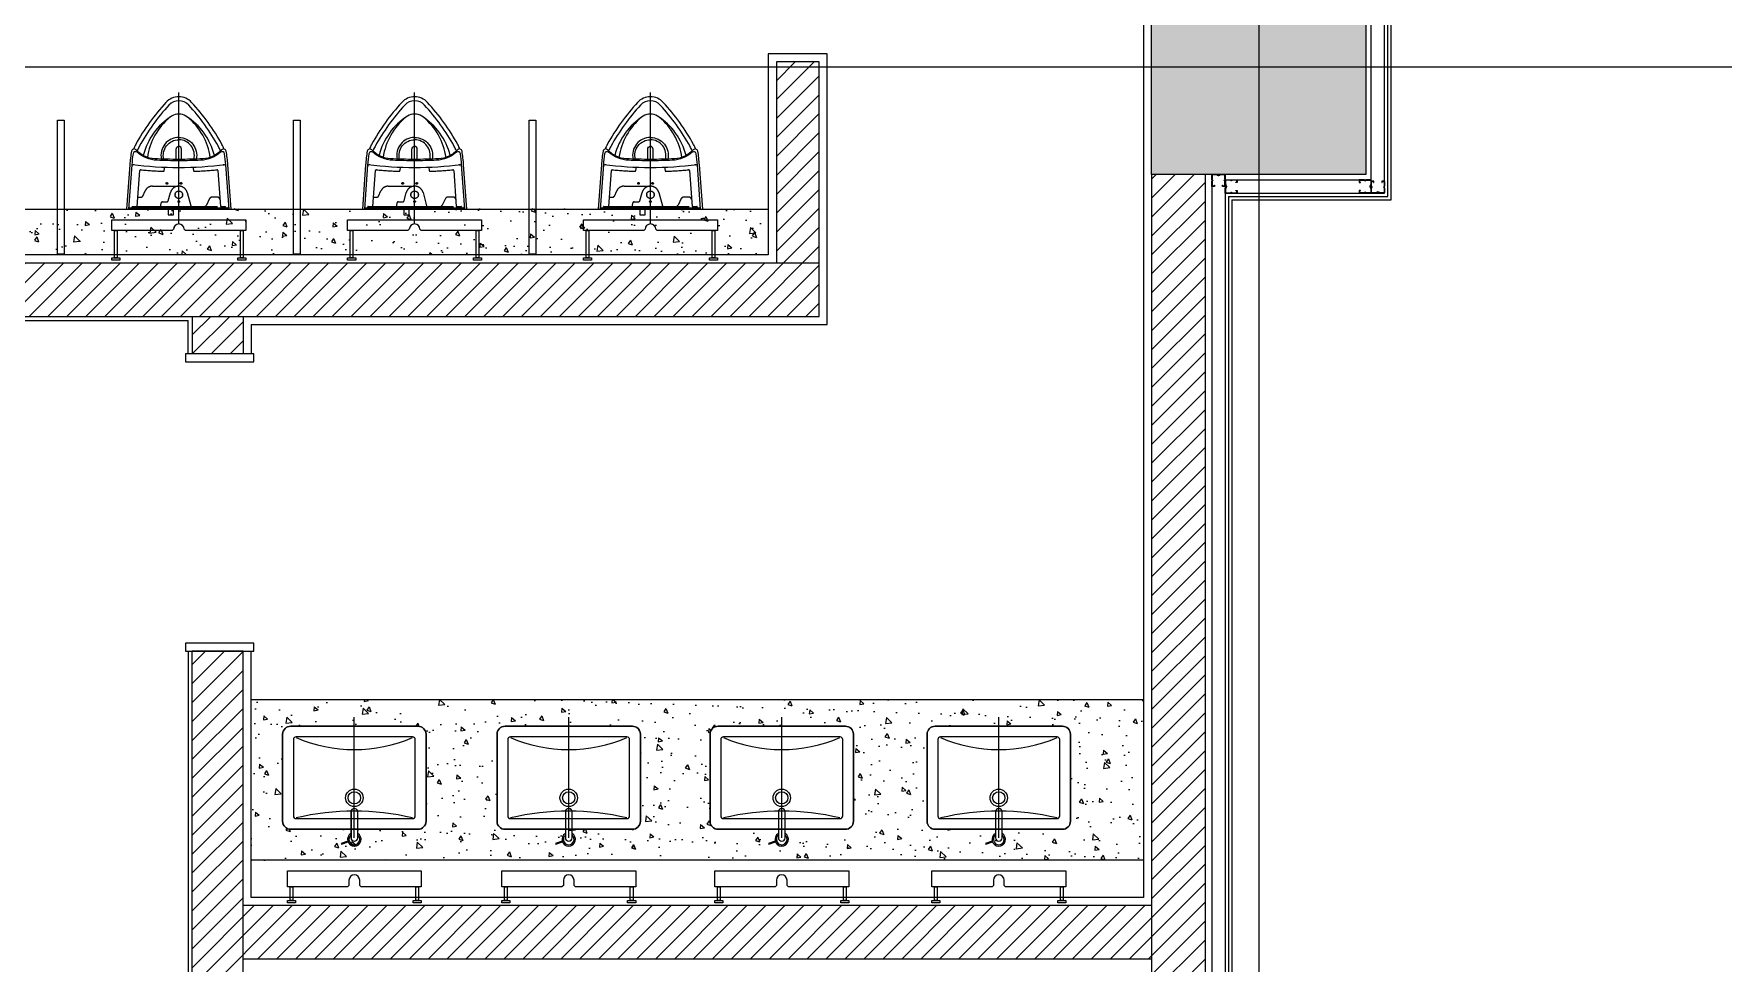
# Model space of a CAD drawing. Header units: metres. Extents: x 630750 to 860239, y 578133 to 726633.
# Drawn here: x 703733 to 710038, y 680965 to 684435 of the extents above; entities that cross this region are included whole.
import ezdxf

# ---------------------------------------------------------------- set-up
doc = ezdxf.new("R2010")
doc.units = ezdxf.units.M
doc.header["$LTSCALE"] = 300
for name, pattern in [('CENTER', [50.8, 31.75, -6.35, 6.35, -6.35]), ('HIDDEN', [2, 1, -1]), ('업무시설_xr-base$0$CONTINOUS', [0])]:
    doc.linetypes.add(name, pattern=pattern)
for name, color, linetype in [('A-CEN-1', 1, 'Continuous'), ('A-CON', 2, 'Continuous'), ('A-WAL-BLK', 3, 'Continuous'), ('A-WALL-CONC', 2, 'Continuous'), ('KUK-DRYWALL', 4, 'Continuous'), ('KUK-TOILET-cubicle', 4, 'Continuous'), ('KUK-TOILET-equip', 5, 'Continuous'), ('KUK-TOILET-fu', 6, 'Continuous'), ('KUK-TOILET-젠다이', 7, 'Continuous'), ('KUK-WALL-DRYWALL', 4, 'Continuous'), ('KUK-WALL-FIN 1', 30, 'Continuous'), ('KUK-석고보드', 201, 'Continuous')]:
    doc.layers.add(name, color=color, linetype=linetype)

# ---------------------------------------------------------------- blocks, each defined once
blk = doc.blocks.new('소변기')
at = {"layer": 'KUK-TOILET-fu', "color": 8}
for p, q in [((-310799.5, 214073), (-310799.5, 214440.8)), ((-310794.5, 214081.5), (-310794.5, 214432.4))]:
    blk.add_line(p, q, dxfattribs=at)
at = {"layer": 'KUK-TOILET-fu', "color": 8, "linetype": 'HIDDEN'}
blk.add_line((-310804.5, 214101.4), (-310804.5, 214412.4), dxfattribs=at)
at = {"layer": 'KUK-TOILET-fu', "color": 1, "linetype": 'CENTER'}
blk.add_line((-310739.7, 214256.9), (-311230.6, 214256.9), dxfattribs=at)
at = {"layer": 'KUK-TOILET-fu', "color": 8}
for points in [[(-310794.5, 214444.4), (-310794.5, 214451.9), (-310960.4, 214439.9, 0.023242), (-311011.1, 214433.8, 0.630524), (-311016.1, 214416.5, -0.202072), (-310982.6, 214346.4, -0.011863), (-310980.5, 214256.9, -0.011863), (-310982.6, 214167.5, -0.202072), (-311016.1, 214097.4, 0.630524), (-311011.1, 214080.1, 0.023242), (-310960.4, 214074), (-310794.5, 214061.9), (-310794.5, 214069.4)], [(-310799.5, 214432), (-310794.5, 214432.4), (-310794.5, 214444.4), (-310960.4, 214432.4, 0.018952), (-311001.8, 214427.8, 0.594773), (-311007.2, 214412.9, -0.171828), (-310977.2, 214338.6, -0.010802), (-310975.5, 214256.9, -0.010802), (-310977.2, 214175.3, -0.171828), (-311007.2, 214101, 0.594773), (-311001.8, 214086.1, 0.018952), (-310960.4, 214081.5), (-310794.5, 214069.4), (-310794.5, 214081.5), (-310799.5, 214081.9, -0.393106)], [(-311062.5, 214256.9, -0.478946), (-310981.6, 214322)], [(-310981.3, 214313.1, 0.490611), (-311053.9, 214256.9, 0.528057)], [(-311062.5, 214256.9, 0.478946), (-310981.6, 214191.9)], [(-310981.3, 214200.8, -0.490611), (-311053.9, 214256.9, -0.528057)], [(-310980.5, 214266.9), (-311019.2, 214266.9, 0.414214), (-311029.2, 214256.9, 0.414214)], [(-310980.5, 214246.9), (-311019.2, 214246.9, -0.414214), (-311029.2, 214256.9, -0.414214)]]:
    blk.add_lwpolyline(points, format="xyb", dxfattribs=at)
at = {"layer": 'KUK-TOILET-fu', "color": 8, "linetype": 'HIDDEN'}
for points in [[(-310951.4, 214309.4), (-310938.8, 214311.5, 0.374917), (-310936.3, 214314.6, 0.012897), (-310941.5, 214399.5, -0.415651), (-310938.7, 214402.7), (-310804.5, 214412.4), (-310804.5, 214430.7, -0.393106), (-310803.6, 214431.7), (-310799.5, 214432)], [(-310830.2, 214410.6, 0.393106), (-310839.5, 214400.6), (-310839.5, 214380.9, 0.283978), (-310834, 214372), (-310810, 214360, -0.283978), (-310804.5, 214351.1, -0.283978)], [(-310839.5, 214104), (-310839.5, 214115.9, 0.293179), (-310843.6, 214122.3), (-310863, 214131.2, -0.293179), (-310880.5, 214158.4), (-310880.5, 214257.3, -0.340628), (-310856.6, 214288.2), (-310806.7, 214301.4, 0.340628), (-310804.5, 214304.3)], [(-310804.5, 214187.3, 0.382162), (-310807.2, 214190.2), (-310818, 214191.4, -0.382162), (-310822.5, 214196.4), (-310822.5, 214212.8, 0.340628), (-310826.2, 214217.7), (-310856.6, 214225.7, -0.340628), (-310880.5, 214256.6)], [(-310799.5, 214081.9), (-310803.6, 214082.2, -0.393106), (-310804.5, 214083.1), (-310804.5, 214101.4), (-310938.7, 214111.2, -0.415651), (-310941.5, 214114.4, 0.012897), (-310936.3, 214199.3, 0.374917), (-310938.8, 214202.4), (-310951.4, 214204.5)]]:
    blk.add_lwpolyline(points, format="xyb", dxfattribs=at)
at = {"layer": 'KUK-TOILET-fu', "color": 8}
blk.add_lwpolyline([(-310794.5, 214216.9), (-310774, 214216.9), (-310774, 214236.9), (-310794.5, 214236.9)], dxfattribs=at)
at = {"layer": 'KUK-TOILET-fu', "color": 8, "linetype": 'HIDDEN'}
for centre, radius in [((-310891, 214264.9), 3), ((-310848.5, 214256.9), 14), ((-310823, 214256.9), 3), ((-310891, 214212.4), 3)]:
    blk.add_circle(centre, radius, dxfattribs=at)
at = {"layer": 'KUK-TOILET-fu', "color": 8}
for centre, radius, start, end in [((-310963.2, 214430.2), 2, 7.08927, 94.47099), ((-312356, 214256.9), 1405.5, 352.91073, 7.08927), ((-310952.5, 214424.9), 8, 94.15964, 186.82536), ((-310802.5, 214440.8), 3, 0, 94.15964), ((-310642.7, 213705.3), 814.1, 118.91057, 132.56952), ((-310642.7, 213705.3), 799.1, 118.91057, 132.56952), ((-310936.1, 214153.5), 243.5, 103.95778, 147.70336), ((-310953.7, 214138), 238.8, 98.26631, 140.45958), ((-310963.8, 214286.6), 150, 111.71253, 118.91057), ((-310963.8, 214286.6), 135, 111.71253, 118.91057), ((-311149.5, 214256.9), 65, 132.56952, 180), ((-311149.5, 214256.9), 65, 180, 227.43048), ((-311149.5, 214256.9), 50, 132.56952, 180), ((-311149.5, 214256.9), 50, 180, 227.43048), ((-311099.7, 214256.9), 50, 147.70336, 212.29664), ((-310642.7, 214808.6), 814.1, 227.43048, 241.08943), ((-310642.7, 214808.6), 799.1, 227.43048, 241.08943), ((-310936.1, 214360.3), 243.5, 212.29664, 256.04222), ((-310953.7, 214375.8), 238.8, 219.54042, 261.73369), ((-310963.8, 214227.3), 150, 241.08943, 248.28747), ((-310963.8, 214227.3), 135, 241.08943, 248.28747), ((-310963.2, 214083.7), 2, 265.52901, 352.91073), ((-310952.5, 214089), 8, 173.17464, 265.84036), ((-310802.5, 214073), 3, 265.84036, 0)]:
    blk.add_arc(centre, radius, start, end, dxfattribs=at)
at = {"layer": 'KUK-TOILET-fu', "color": 8, "linetype": 'ByBlock'}
for p in [(-310799.5, 214440.8), (-310960.4, 214424), (-310980.5, 214256.9), (-310848.6, 214270.9), (-310848.5, 214270.9), (-310848.4, 214242.9), (-310794.5, 214061.9)]:
    blk.add_point(p, dxfattribs=at)
blk = doc.blocks.new('세면볼')
at = {"layer": 'KUK-TOILET-fu'}
for p, q in [((-311723.1, 213513.1), (-311723.1, 213038.1)), ((-311368.1, 213543.1), (-311693.1, 213543.1)), ((-311338.1, 213038.1), (-311338.1, 213513.1)), ((-311693.1, 213008.1), (-311368.1, 213008.1))]:
    blk.add_line(p, q, dxfattribs=at)
at = {"layer": 'KUK-TOILET-fu', "color": 8}
for p, q in [((-311683.1, 213493.1), (-311683.1, 213058.1)), ((-311388.1, 213503.1), (-311673.1, 213503.1)), ((-311378.1, 213058.1), (-311378.1, 213493.1)), ((-311673.1, 213048.1), (-311388.1, 213048.1))]:
    blk.add_line(p, q, dxfattribs=at)
at = {"layer": 'KUK-TOILET-fu', "color": 1}
blk.add_line((-311306.6, 213275.6), (-311756.2, 213275.6), dxfattribs=at)
at = {"layer": 'KUK-TOILET-fu', "color": 8}
for points in [[(-311294, 213275.7), (-311294, 213275.7, 0.414214), (-311306.5, 213288.2), (-311403, 213288.2, 0.414214), (-311415.5, 213275.7), (-311415.5, 213275.7, 0.414214), (-311403, 213263.2), (-311306.5, 213263.2, 0.414214)], [(-311294.1, 213275.6), (-311294.1, 213275.6, 0.414214), (-311306.6, 213288.1), (-311403, 213288.1, 0.414214), (-311415.5, 213275.6), (-311415.5, 213275.6, 0.414214), (-311403, 213263.1), (-311306.6, 213263.1, 0.414214)]]:
    blk.add_lwpolyline(points, format="xyb", close=True, dxfattribs=at)
for points in [[(-311294.1, 213251.5), (-311285, 213226.3), (-311282.2, 213227.4), (-311291.3, 213252.5)], [(-311294.1, 213251.4), (-311285, 213226.2), (-311282.2, 213227.3), (-311291.3, 213252.4)]]:
    blk.add_lwpolyline(points, dxfattribs=at)
for radius in [32.5, 23]:
    blk.add_circle((-311455.6, 213275.6), radius, dxfattribs=at)
at = {"layer": 'KUK-TOILET-fu'}
for centre, start, end in [((-311693.1, 213513.1), 90, 180), ((-311368.1, 213513.1), 0, 90), ((-311693.1, 213038.1), 180, 270), ((-311368.1, 213038.1), 270, 0)]:
    blk.add_arc(centre, 30, start, end, dxfattribs=at)
at = {"layer": 'KUK-TOILET-fu', "color": 8}
for centre, radius, start, end in [((-311673.1, 213493.1), 10, 90, 180), ((-312183.8, 213275.6), 548.1, 336.62126, 23.37874), ((-310447, 213275.6), 958.6, 166.88611, 193.11389), ((-311388.1, 213493.1), 10, 0, 90), ((-311300.5, 213275.6), 25, 210, 150), ((-311300.5, 213275.7), 25, 210, 150), ((-311300.5, 213275.7), 20, 218.68219, 141.31781), ((-311300.5, 213275.6), 20, 218.68219, 141.31781), ((-311673.1, 213058.1), 10, 180, 270), ((-311388.1, 213058.1), 10, 270, 0)]:
    blk.add_arc(centre, radius, start, end, dxfattribs=at)
blk = doc.blocks.new('con1')
at = {"layer": 'A-WALL-CONC', "linetype": '업무시설_xr-base$0$CONTINOUS'}
h = blk.add_hatch(color=253, dxfattribs=at)
h.dxf.hatch_style = 1
h.paths.add_polyline_path([(-302595.9, -253222.2), (-301895.9, -253222.2), (-301895.9, -253922.2), (-302595.9, -253922.2)])
h.paths.add_polyline_path([(-384245.9, -253222.2), (-383545.9, -253222.2), (-383545.9, -253922.2), (-384245.9, -253922.2)])
h.paths.add_polyline_path([(-335095.9, -253172.2), (-334295.9, -253172.2), (-334295.9, -253972.2), (-335095.9, -253972.2)])
h.paths.add_polyline_path([(-354895.9, -253172.2), (-354095.9, -253172.2), (-354095.9, -253972.2), (-354895.9, -253972.2)])
h.paths.add_polyline_path([(-374695.9, -253172.2), (-373895.9, -253172.2), (-373895.9, -253972.2), (-374695.9, -253972.2)])
h.paths.add_polyline_path([(-325195.9, -253172.2), (-324395.9, -253172.2), (-324395.9, -253972.2), (-325195.9, -253972.2)])
h.paths.add_polyline_path([(-364745.9, -253222.2), (-364045.9, -253222.2), (-364045.9, -253922.2), (-364745.9, -253922.2)])
h.paths.add_polyline_path([(-344945.9, -253222.2), (-344245.9, -253222.2), (-344245.9, -253922.2), (-344945.9, -253922.2)])
h.paths.add_polyline_path([(-310045.9, -253222.2), (-309345.9, -253222.2), (-309345.9, -253922.2), (-310045.9, -253922.2)])
h.paths.add_polyline_path([(-318595.9, -253172.2), (-317795.9, -253172.2), (-317795.9, -253972.2), (-318595.9, -253972.2)])
h.paths.add_polyline_path([(-384245.9, -310859.9), (-383445.9, -310859.9), (-383445.9, -311659.9), (-384245.9, -311659.9)])
h.paths.add_polyline_path([(-384245.9, -305472.2), (-383445.9, -305472.2), (-383445.9, -306272.2), (-384245.9, -306272.2)])
h.paths.add_polyline_path([(-384245.9, -295572.2), (-383445.9, -295572.2), (-383445.9, -296372.2), (-384245.9, -296372.2)])
h.paths.add_polyline_path([(-384195.9, -276472.2), (-383595.9, -276472.2), (-383595.9, -275872.2), (-384195.9, -275872.2)])
h.paths.add_polyline_path([(-384245.9, -285672.2), (-383445.9, -285672.2), (-383445.9, -286472.2), (-384245.9, -286472.2)])
h.paths.add_polyline_path([(-384295.9, -269172.2), (-383495.9, -269172.2), (-383495.9, -269972.2), (-384295.9, -269972.2)])
h.paths.add_polyline_path([(-384295.9, -260672.2), (-383495.9, -260672.2), (-383495.9, -261472.2), (-384295.9, -261472.2)])
h.paths.add_polyline_path([(-376995.9, -285572.2), (-376195.9, -285572.2), (-376195.9, -286372.2), (-376995.9, -286372.2)], flags=17)
h.paths.add_polyline_path([(-374695.9, -276572.2), (-373895.9, -276572.2), (-373895.9, -275772.2), (-374695.9, -275772.2)], flags=17)
h.paths.add_polyline_path([(-364695.9, -285772.2), (-364095.9, -285772.2), (-364095.9, -286372.2), (-364695.9, -286372.2)], flags=17)
h.paths.add_polyline_path([(-364795.9, -275772.2), (-363995.9, -275772.2), (-363995.9, -276572.2), (-364795.9, -276572.2)], flags=17)
edge = h.paths.add_edge_path(flags=16)
edge.add_arc((-376495.9, -295972.2), 450, 0, 360)
edge = h.paths.add_edge_path(flags=16)
edge.add_arc((-354495.9, -302572.2), 450, 0, 360)
edge = h.paths.add_edge_path(flags=16)
edge.add_arc((-364395.9, -295972.2), 350, 0, 360)
edge = h.paths.add_edge_path(flags=16)
edge.add_arc((-354495.9, -295972.2), 450, 0, 360)
edge = h.paths.add_edge_path(flags=16)
edge.add_arc((-344595.9, -302572.2), 350, 0, 360)
edge = h.paths.add_edge_path(flags=16)
edge.add_arc((-344595.9, -295972.2), 350, 0, 360)
edge = h.paths.add_edge_path(flags=16)
edge.add_arc((-364395.9, -302572.2), 350, 0, 360)
h.paths.add_polyline_path([(-375978.1, -305715.7), (-376743.7, -305483.5), (-376976, -306249), (-376210.4, -306481.3)], flags=17)
h.paths.add_polyline_path([(-378097.8, -312701.2), (-378863.4, -312468.9), (-379095.6, -313234.5), (-378330.1, -313466.8)], flags=16)
h.paths.add_polyline_path([(-354767.9, -312099.6), (-355533.5, -311867.3), (-355765.8, -312632.8), (-355000.2, -312865.1)], flags=17)
h.paths.add_polyline_path([(-347591.1, -314277.3), (-348356.6, -314045), (-348588.9, -314810.6), (-347823.4, -315042.9)], flags=17)
h.paths.add_polyline_path([(-349725.3, -321310.6), (-350490.8, -321078.3), (-350723.1, -321843.9), (-349957.6, -322076.2)], flags=17)
h.paths.add_polyline_path([(-359198.7, -318436), (-359964.3, -318203.7), (-360196.6, -318969.2), (-359431, -319201.5)], flags=17)
edge = h.paths.add_edge_path(flags=16)
edge.add_arc((-324745.9, -312472.2), 450, 0, 360)
h.paths.add_polyline_path([(-318595.9, -311972.2), (-317795.9, -311972.2), (-317795.9, -312972.2), (-318595.9, -312972.2)], flags=17)
edge = h.paths.add_edge_path(flags=16)
edge.add_arc((-335145.9, -312472.2), 350, 0, 360)
edge = h.paths.add_edge_path(flags=16)
edge.add_arc((-338616.5, -317418.6), 450, 0, 360)
h.paths.add_polyline_path([(-340251.8, -324185.3), (-341017.4, -323953), (-341249.7, -324718.5), (-340484.1, -324950.8)], flags=17)
edge = h.paths.add_edge_path(flags=17)
edge.add_arc((-324745.9, -319072.2), 450, 0, 360)
h.paths.add_polyline_path([(-318695.9, -318672.2), (-317695.9, -318672.2), (-317695.9, -319472.2), (-318695.9, -319472.2)], flags=17)
h.paths.add_polyline_path([(-310095.9, -327072.2), (-309295.9, -327072.2), (-309295.9, -327872.2), (-310095.9, -327872.2)])
h.paths.add_polyline_path([(-316095.9, -322372.2), (-316095.9, -325422.2), (-311307.7, -325422.2), (-311307.7, -325222.2), (-315895.9, -325222.2), (-315895.9, -322572.2), (-309695.9, -322572.2), (-309695.9, -325222.2), (-310307.7, -325222.2), (-310307.7, -325422.2), (-309495.9, -325422.2), (-309495.9, -322372.2)], flags=17)
edge = h.paths.add_edge_path(flags=17)
edge.add_arc((-324795.9, -327472.2), 400, 0, 360)
edge = h.paths.add_edge_path(flags=17)
edge.add_arc((-318195.9, -329272.2), 450, 0, 360)
h.paths.add_polyline_path([(-310095.9, -331472.2), (-309295.9, -331472.2), (-309295.9, -332272.2), (-310095.9, -332272.2)])
edge = h.paths.add_edge_path(flags=16)
edge.add_arc((-334695.9, -302572.2), 350, 0, 360)
edge = h.paths.add_edge_path(flags=17)
edge.add_arc((-334695.9, -286072.2), 350, 0, 360)
edge = h.paths.add_edge_path(flags=16)
edge.add_arc((-334695.9, -295972.2), 350, 0, 360)
edge = h.paths.add_edge_path(flags=17)
edge.add_arc((-344595.9, -286072.2), 450, 0, 360)
h.paths.add_polyline_path([(-318595.9, -295472.2), (-317795.9, -295472.2), (-317795.9, -296472.2), (-318595.9, -296472.2)], flags=17)
h.paths.add_polyline_path([(-318595.9, -302072.2), (-317795.9, -302072.2), (-317795.9, -303072.2), (-318595.9, -303072.2)], flags=17)
edge = h.paths.add_edge_path(flags=16)
edge.add_arc((-324795.9, -302572.2), 450, 0, 360)
edge = h.paths.add_edge_path(flags=16)
edge.add_arc((-324795.9, -295972.2), 450, 0, 360)
edge = h.paths.add_edge_path(flags=17)
edge.add_arc((-324795.9, -286072.2), 450, 0, 360)
edge = h.paths.add_edge_path(flags=17)
edge.add_arc((-334695.9, -276172.2), 450, 0, 360)
edge = h.paths.add_edge_path(flags=17)
edge.add_arc((-344595.9, -276172.2), 450, 0, 360)
h.paths.add_polyline_path([(-318595.9, -275772.2), (-317795.9, -275772.2), (-317795.9, -276572.2), (-318595.9, -276572.2)], flags=17)
h.paths.add_polyline_path([(-318595.9, -285672.2), (-317795.9, -285672.2), (-317795.9, -286472.2), (-318595.9, -286472.2)], flags=17)
edge = h.paths.add_edge_path(flags=17)
edge.add_arc((-324795.9, -276172.2), 450, 0, 360)
h.paths.add_polyline_path([(-364795.9, -260672.2), (-363995.9, -260672.2), (-363995.9, -261472.2), (-364795.9, -261472.2)])
h.paths.add_polyline_path([(-364795.9, -269172.2), (-363995.9, -269172.2), (-363995.9, -269972.2), (-364795.9, -269972.2)], flags=17)
h.paths.add_polyline_path([(-325195.9, -269172.2), (-324395.9, -269172.2), (-324395.9, -269972.2), (-325195.9, -269972.2)], flags=17)
h.paths.add_polyline_path([(-310845.9, -260722.2), (-310045.9, -260722.2), (-310045.9, -261522.2), (-310845.9, -261522.2)], flags=17)
h.paths.add_polyline_path([(-325195.9, -260672.2), (-324395.9, -260672.2), (-324395.9, -261472.2), (-325195.9, -261472.2)])
h.paths.add_polyline_path([(-335095.9, -260672.2), (-334295.9, -260672.2), (-334295.9, -261472.2), (-335095.9, -261472.2)])
h.paths.add_polyline_path([(-344995.9, -260672.2), (-344195.9, -260672.2), (-344195.9, -261472.2), (-344995.9, -261472.2)])
h.paths.add_polyline_path([(-354895.9, -260672.2), (-354095.9, -260672.2), (-354095.9, -261472.2), (-354895.9, -261472.2)])
h.paths.add_polyline_path([(-354895.9, -269172.2), (-354095.9, -269172.2), (-354095.9, -269972.2), (-354895.9, -269972.2)], flags=17)
h.paths.add_polyline_path([(-344995.9, -269172.2), (-344195.9, -269172.2), (-344195.9, -269972.2), (-344995.9, -269972.2)], flags=17)
h.paths.add_polyline_path([(-335095.9, -269172.2), (-334295.9, -269172.2), (-334295.9, -269972.2), (-335095.9, -269972.2)], flags=17)
h.paths.add_polyline_path([(-310145.9, -275772.2), (-309345.9, -275772.2), (-309345.9, -276572.2), (-310145.9, -276572.2)])
h.paths.add_polyline_path([(-310145.9, -269172.2), (-309345.9, -269172.2), (-309345.9, -269972.2), (-310145.9, -269972.2)])
h.paths.add_polyline_path([(-309945.9, -312172.2), (-309345.9, -312172.2), (-309345.9, -312772.2), (-309945.9, -312772.2)], flags=17)
h.paths.add_polyline_path([(-309945.9, -302272.2), (-309345.9, -302272.2), (-309345.9, -302872.2), (-309945.9, -302872.2)], flags=17)
h.paths.add_polyline_path([(-310145.9, -295572.2), (-309345.9, -295572.2), (-309345.9, -296372.2), (-310145.9, -296372.2)])
h.paths.add_polyline_path([(-310145.9, -285672.2), (-309345.9, -285672.2), (-309345.9, -286472.2), (-310145.9, -286472.2)])
h.paths.add_polyline_path([(-366406.6, -311179.9), (-366585, -311089.4), (-367172.8, -312248.9), (-366994.4, -312339.4)], flags=16)
h.paths.add_polyline_path([(-367582.3, -313498.9), (-367760.7, -313408.4), (-368303.3, -314478.7), (-368124.9, -314569.2)], flags=16)
h.paths.add_polyline_path([(-374501.4, -323406.8), (-375266.9, -323174.5), (-375499.2, -323940), (-374733.7, -324172.3)], flags=17)
h.paths.add_polyline_path([(-380817, -321490.3), (-381582.5, -321258), (-381814.8, -322023.6), (-381049.3, -322255.9)])
h.paths.add_polyline_path([(-319504.7, -329605.3), (-319562.8, -329796.7), (-318586.8, -330092.9), (-318528.7, -329901.5)], flags=17)
h.paths.add_polyline_path([(-317399.5, -330244.1), (-317457.6, -330435.5), (-316481.5, -330731.7), (-316423.5, -330540.3)], flags=17)
h.paths.add_polyline_path([(-315294.3, -330882.9), (-315352.4, -331074.3), (-314376.3, -331370.5), (-314318.3, -331179.1)], flags=17)
h.paths.add_polyline_path([(-313189.1, -331521.7), (-313247.2, -331713.1), (-312271.1, -332009.3), (-312213, -331817.9)], flags=17)
h.paths.add_polyline_path([(-311083.9, -332160.5), (-311142, -332351.9), (-310165.9, -332648.1), (-310107.8, -332456.7)], flags=17)
h.paths.add_polyline_path([(-308978.7, -332799.4), (-309036.7, -332990.7), (-308060.7, -333286.9), (-308002.6, -333095.5)])
h.paths.add_polyline_path([(-306873.5, -333438.2), (-306931.5, -333629.5), (-305955.5, -333925.7), (-305897.4, -333734.3)])
h.paths.add_polyline_path([(-321610, -328966.5), (-321668, -329157.9), (-320692, -329454.1), (-320633.9, -329262.7)], flags=17)
h.paths.add_polyline_path([(-304768.2, -334077), (-304826.3, -334268.4), (-303850.3, -334564.5), (-303792.2, -334373.1)])
h.paths.add_polyline_path([(-366379.8, -308837.3), (-366525.2, -309124), (-365780.1, -309501.8), (-365997.1, -309929.9), (-365818.7, -310020.4), (-365281.9, -308961.4), (-368992.7, -307835.4), (-369050.7, -308026.8), (-368955, -308055.9), (-369303.5, -309204.2), (-369399.2, -309175.1), (-369457.2, -309366.5), (-369361.5, -309395.5), (-371190.9, -315424.1), (-373726.7, -314654.6), (-371897.4, -308626.1), (-370414.2, -309076.1), (-370356.1, -308884.7), (-371839.3, -308434.7), (-371490.9, -307286.4), (-370007.6, -307736.5), (-369949.6, -307545.1), (-371624.2, -307036.9), (-373976.1, -314787.9), (-369001.2, -316297.6), (-368712.8, -315728.7), (-368891.1, -315638.2), (-369103.7, -316057.4), (-370999.5, -315482.2), (-368763.6, -308113.9)], flags=17)
edge = h.paths.add_edge_path()
edge.add_line((-317995.9, -269122.2), (-318195.9, -269122.2))
edge.add_line((-318195.9, -266622.2), (-317995.9, -266622.2))
edge.add_line((-318195.9, -265972.2), (-318195.9, -266622.2))
edge.add_line((-318195.9, -269122.2), (-318195.9, -269672.2))
edge.add_line((-317995.9, -269472.2), (-317995.9, -269122.2))
edge.add_line((-317995.9, -266622.2), (-317995.9, -265972.2))
edge.add_line((-317070.9, -260922.2), (-317070.9, -260722.2))
edge.add_line((-317070.9, -260722.2), (-314895.9, -260722.2))
edge.add_line((-314895.9, -260722.2), (-314895.9, -260922.2))
edge.add_line((-314895.9, -260922.2), (-317070.9, -260922.2))
edge.add_line((-318195.9, -265972.2), (-321995.9, -265972.2))
edge.add_line((-321995.9, -265972.2), (-321995.9, -262022.2))
edge.add_line((-321995.9, -262022.2), (-321795.9, -262022.2))
edge.add_line((-321795.9, -262022.2), (-321795.9, -262922.2))
edge.add_line((-321795.9, -262922.2), (-321695.9, -262922.2))
edge.add_line((-321695.9, -262922.2), (-321695.9, -263122.2))
edge.add_line((-321695.9, -263122.2), (-321795.9, -263122.2))
edge.add_line((-321795.9, -263122.2), (-321795.9, -265772.2))
edge.add_line((-321795.9, -265772.2), (-314195.9, -265772.2))
edge.add_line((-314195.9, -265772.2), (-314195.9, -263122.2))
edge.add_line((-314195.9, -263122.2), (-320695.9, -263122.2))
edge.add_line((-320695.9, -263122.2), (-320695.9, -262922.2))
edge.add_line((-320695.9, -262922.2), (-319545.9, -262922.2))
edge.add_line((-319545.9, -262922.2), (-319545.9, -260922.2))
edge.add_line((-319545.9, -260922.2), (-321795.9, -260922.2))
edge.add_line((-321795.9, -260922.2), (-321795.9, -261022.2))
edge.add_line((-321795.9, -261022.2), (-321995.9, -261022.2))
edge.add_line((-321995.9, -261022.2), (-321995.9, -260722.2))
edge.add_line((-321995.9, -260722.2), (-317770.9, -260722.2))
edge.add_line((-317770.9, -260722.2), (-317770.9, -260922.2))
edge.add_line((-317995.9, -269472.2), (-314195.9, -269472.2))
edge.add_line((-314195.9, -269472.2), (-314195.9, -265972.2))
edge.add_line((-314195.9, -265972.2), (-317995.9, -265972.2))
edge.add_line((-317770.9, -260922.2), (-319345.9, -260922.2))
edge.add_line((-319345.9, -260922.2), (-319345.9, -262922.2))
edge.add_line((-319345.9, -262922.2), (-314195.9, -262922.2))
edge.add_line((-314195.9, -262922.2), (-314195.9, -260722.2))
edge.add_line((-314195.9, -260722.2), (-313995.9, -260722.2))
edge.add_line((-313995.9, -260722.2), (-313995.9, -269672.2))
edge.add_line((-313995.9, -269672.2), (-318195.9, -269672.2))
edge.add_line((-309345.9, -286472.2), (-309345.9, -312772.2))
edge.add_line((-309545.9, -302872.2), (-309545.9, -312172.2))
edge.add_line((-309545.9, -296372.2), (-309545.9, -302272.2))
edge.add_line((-309545.9, -286472.2), (-309545.9, -295572.2))
edge.add_line((-375426.6, -323700.8), (-380976.7, -322016.6))
edge.add_line((-334860, -324841.4), (-335146.9, -325786.6))
edge.add_line((-334660.1, -325215.5), (-334859.8, -325873.7))
edge.add_line((-324795.9, -328208.8), (-324795.9, -327872.2))
edge.add_line((-324595.9, -328060.4), (-324595.9, -327818.6))
edge.add_line((-324795.9, -328208.8), (-322797.2, -328815.2))
edge.add_line((-322797.2, -328815.2), (-322739.1, -328623.9))
edge.add_line((-322739.1, -328623.9), (-324595.9, -328060.4))
edge.add_line((-337531.2, -334677.3), (-338201, -334474.1))
edge.add_line((-338201, -334474.1), (-338404.3, -335143.9))
edge.add_line((-338404.3, -335143.9), (-337734.4, -335347.2))
edge.add_line((-337734.4, -335347.2), (-337531.2, -334677.3))
edge = h.paths.add_edge_path()
edge.add_line((-339857.9, -323400.5), (-339799.8, -323209.1))
edge.add_line((-339799.8, -323209.1), (-337930.3, -317052.2))
edge.add_line((-337930.3, -317052.2), (-338217.3, -316965))
edge.add_line((-338217.3, -316965), (-338268.5, -317133.4))
edge.add_arc((-338616.5, -317418.6), 450, -73.11347, 39.33184, ccw=False)
edge.add_line((-338485.8, -317849.2), (-340145, -323313.3))
edge.add_line((-340145, -323313.3), (-339857.9, -323400.5))
at = {"layer": 'A-CON'}
blk.add_lwpolyline([(-364795.9, -260672.2), (-363995.9, -260672.2), (-363995.9, -261472.2), (-364795.9, -261472.2)], close=True, dxfattribs=at)

msp = doc.modelspace()

# ---------------------------------------------------------------- hatches: boundary and pattern name
at = {"layer": 'A-WAL-BLK'}
h = msp.add_hatch(dxfattribs=at)
h.set_pattern_fill('ANSI31', color=251, scale=400, style=0)
h.set_pattern_definition([(45, (1072700.25, 440364.125), (-35.355339, 35.355339), [])])
h.paths.add_polyline_path([(706724.4, 672935.2), (706724.4, 673125.8), (704514.4, 673298.1), (704514.4, 676370.2), (706024.4, 676370.2), (706024.4, 676470.2), (704514.4, 676470.2), (704514.4, 680980.2), (707904.4, 680980.2), (707904.4, 676210.2), (708104.4, 676210.2), (708104.4, 683910.2), (707904.4, 683910.2), (707904.4, 681180.2), (704514.4, 681180.2), (704514.4, 682130.2), (704324.4, 682130.2), (704324.4, 673122.3)])
h.paths.add_polyline_path([(702924.4, 683380.2), (706664.4, 683380.2), (706664.4, 684330.2), (706504.4, 684330.2), (706504.4, 683580.2), (702924.4, 683580.2)])
h.paths.add_polyline_path([(707904.4, 684710.2), (708104.4, 684710.2), (708104.4, 687060.2), (707904.4, 687060.2)])
h.paths.add_polyline_path([(706009.4, 674640.2), (706009.4, 675170.2), (705809.4, 675170.2), (705809.4, 674440.2), (707904.4, 674440.2), (707904.4, 674640.2)])
h = msp.add_hatch(dxfattribs=at)
h.set_pattern_fill('ANSI31', color=251, scale=400, style=0)
h.set_pattern_definition([(45, (704324.396, 683240.234), (-35.355, 35.355), [])])
h.paths.add_polyline_path([(704514.4, 683380.2), (704324.4, 683380.2), (704324.4, 683240.2), (704514.4, 683240.2)])
at = {"layer": 'KUK-TOILET-젠다이'}
h = msp.add_hatch(dxfattribs=at)
h.set_pattern_fill('AR-CONC', color=251, scale=25, angle=-90, style=0)
h.set_pattern_definition([(320, (489007.45, 373636.68), (-15.688034, -179.315046), [18.75, -206.25]), (265, (489007.45, 373636.68), (188.04803, 34.68783), [15, -165]), (10.4514, (489006.15, 373621.74), (172.359886, -144.627345), [15.93505, -175.28553]), (316.1842, (489057.45, 373636.68), (-41.37975, -266.81026), [28.125, -309.375]), (6.6356, (489054, 373614.45), (243.52947, -233.66568), [23.90257, -262.92825]), (261.1842, (489057.45, 373636.68), (243.52965, -233.66549), [22.5, -247.5]), (291, (489044.95, 373611.68), (-100.65472, -149.226763), [18.75, -206.25]), (236, (489044.95, 373611.68), (181.28751, -60.82883), [15, -165]), (341.4514, (489036.57, 373599.24), (80.632624, -210.05566), [15.93505, -175.28553]), (307.5, (489007.455, 373636.68), (83.223463, -3.039964), [0, -163, 0, -167.5, 0, -165.625]), (277.5, (489007.455, 373636.68), (98.602928, -65.767384), [0, -95.5, 0, -159.25, 0, -63.125]), (237.5, (489007.455, 373692.43), (-5.638718, -133.455609), [0, -62.5, 0, -195, 0, -258.75]), (227.5, (489007.45, 373717.43), (25.026246, -145.796542), [0, -81.25, 0, -129.5, 0, -183.75])])
h.paths.add_polyline_path([(706448.6, 683782.5), (706448.6, 683612.5), (702928.6, 683612.5), (702928.6, 683782.5)])
h = msp.add_hatch(dxfattribs=at)
h.set_pattern_fill('AR-CONC', color=251, scale=25, angle=-90, style=0)
h.set_pattern_definition([(320, (704544.4, 681350.23), (-15.688, -179.315), [18.75, -206.25]), (265, (704544.4, 681350.23), (188.048, 34.688), [15, -165]), (10.4514, (704543.09, 681335.29), (172.36, -144.627), [15.935, -175.2855]), (316.184, (704594.4, 681350.23), (-41.38, -266.81), [28.125, -309.375]), (6.636, (704590.95, 681328), (243.53, -233.666), [23.903, -262.928]), (261.184, (704594.4, 681350.23), (243.53, -233.665), [22.5, -247.5]), (291, (704581.9, 681325.23), (-100.655, -149.227), [18.75, -206.25]), (236, (704581.9, 681325.23), (181.288, -60.829), [15, -165]), (341.4514, (704573.5, 681312.8), (80.633, -210.056), [15.935, -175.2855]), (307.5, (704544.396, 681350.23), (83.2235, -3.04), [0, -163, 0, -167.5, 0, -165.625]), (277.5, (704544.4, 681350.23), (98.603, -65.7674), [0, -95.5, 0, -159.25, 0, -63.125]), (237.5, (704544.396, 681405.98), (-5.6387, -133.4556), [0, -62.5, 0, -195, 0, -258.75]), (227.5, (704544.4, 681430.98), (25.0262, -145.7965), [0, -81.25, 0, -129.5, 0, -183.75])])
edge = h.paths.add_edge_path(flags=16)
edge.add_line((704691.9, 681850.2), (705166.9, 681850.2))
edge.add_arc((705166.9, 681820.2), 30, 0, 90, ccw=False)
edge.add_line((705196.9, 681820.2), (705196.9, 681495.2))
edge.add_arc((705166.9, 681495.2), 30, -90, 0, ccw=False)
edge.add_line((705166.9, 681465.2), (704691.9, 681465.2))
edge.add_arc((704691.9, 681495.2), 30, 180, 270, ccw=False)
edge.add_line((704661.9, 681495.2), (704661.9, 681820.2))
edge.add_arc((704691.9, 681820.2), 30, 90, 180, ccw=False)
edge = h.paths.add_edge_path(flags=16)
edge.add_line((705491.9, 681850.2), (705966.9, 681850.2))
edge.add_arc((705966.9, 681820.2), 30, 0, 90, ccw=False)
edge.add_line((705996.9, 681820.2), (705996.9, 681495.2))
edge.add_arc((705966.9, 681495.2), 30, -90, 0, ccw=False)
edge.add_line((705966.9, 681465.2), (705491.9, 681465.2))
edge.add_arc((705491.9, 681495.2), 30, 180, 270, ccw=False)
edge.add_line((705461.9, 681495.2), (705461.9, 681820.2))
edge.add_arc((705491.9, 681820.2), 30, 90, 180, ccw=False)
edge = h.paths.add_edge_path(flags=16)
edge.add_line((706286.9, 681850.2), (706761.9, 681850.2))
edge.add_arc((706761.9, 681820.2), 30, 0, 90, ccw=False)
edge.add_line((706791.9, 681820.2), (706791.9, 681495.2))
edge.add_arc((706761.9, 681495.2), 30, -90, 0, ccw=False)
edge.add_line((706761.9, 681465.2), (706286.9, 681465.2))
edge.add_arc((706286.9, 681495.2), 30, 180, 270, ccw=False)
edge.add_line((706256.9, 681495.2), (706256.9, 681820.2))
edge.add_arc((706286.9, 681820.2), 30, 90, 180, ccw=False)
edge = h.paths.add_edge_path(flags=16)
edge.add_line((707096.9, 681850.2), (707571.9, 681850.2))
edge.add_arc((707571.9, 681820.2), 30, 0, 90, ccw=False)
edge.add_line((707601.9, 681820.2), (707601.9, 681495.2))
edge.add_arc((707571.9, 681495.2), 30, -90, 0, ccw=False)
edge.add_line((707571.9, 681465.2), (707096.9, 681465.2))
edge.add_arc((707096.9, 681495.2), 30, 180, 270, ccw=False)
edge.add_line((707066.9, 681495.2), (707066.9, 681820.2))
edge.add_arc((707096.9, 681820.2), 30, 90, 180, ccw=False)
h.paths.add_polyline_path([(707874.4, 681950.2), (707874.4, 681350.2), (704544.4, 681350.2), (704544.4, 681950.2)])

# ---------------------------------------------------------------- linework, layer by layer
at = {"layer": 'A-CEN-1', "linetype": 'Continuous'}
for p, q in [((708304.4, 708258.8), (708304.4, 640745.8)), ((796986.4, 684310.2), (657202.6, 684310.2))]:
    msp.add_line(p, q, dxfattribs=at)
at = {"layer": 'A-CON'}
msp.add_lwpolyline([(707904.4, 684710.2), (708704.4, 684710.2), (708704.4, 683910.2), (707904.4, 683910.2)], close=True, dxfattribs=at)
at = {"layer": 'A-WAL-BLK'}
for p, q in [((706504.4, 684330.2), (706504.4, 683580.2)), ((706664.4, 684330.2), (706504.4, 684330.2)), ((706664.4, 683380.2), (706664.4, 684330.2)), ((707904.4, 683910.2), (707904.4, 677620.3)), ((707904.4, 683910.2), (707904.4, 676210.2)), ((708104.4, 683910.2), (708104.4, 676210.2)), ((708104.4, 683910.2), (708104.4, 676210.2)), ((702924.4, 683580.2), (706664.4, 683580.2)), ((702924.4, 683380.2), (706664.4, 683380.2)), ((704324.4, 683380.2), (704324.4, 683240.2)), ((704514.4, 683380.2), (704514.4, 683240.2)), ((704514.4, 682130.2), (704324.4, 682130.2)), ((704324.4, 673122.3), (704324.4, 682130.2)), ((704514.4, 673298.1), (704514.4, 682130.2)), ((707904.4, 681180.2), (704514.4, 681180.2)), ((707904.4, 680980.2), (704514.4, 680980.2))]:
    msp.add_line(p, q, dxfattribs=at)
at = {"layer": 'KUK-DRYWALL'}
for p, q in [((708774.4, 683840.2), (708774.4, 684780.2)), ((708724.4, 683840.2), (708724.4, 684730.2)), ((708179.4, 683890.2), (708724.4, 683890.2)), ((708179.4, 683840.2), (708774.4, 683840.2))]:
    msp.add_line(p, q, dxfattribs=at)
at = {"layer": 'KUK-DRYWALL', "color": 8}
for points in [[(708139.4, 683866.2), (708139.4, 683865.2), (708129.4, 683865.2), (708129.4, 683885.2, 1), (708129.4, 683890.2), (708129.4, 683910.2), (708147.9, 683910.2, 0.589997), (708160.9, 683910.2), (708179.4, 683910.2), (708179.4, 683890.2, 1), (708179.4, 683885.2), (708179.4, 683865.2), (708169.4, 683865.2), (708169.4, 683870.2), (708170.4, 683870.2), (708170.4, 683866.2), (708178.4, 683866.2), (708178.4, 683884.4, -0.745356), (708178.4, 683891.1), (708178.4, 683909.2), (708161.5, 683909.2, -0.542783), (708147.3, 683909.2), (708130.4, 683909.2), (708130.4, 683891.1, -0.745356), (708130.4, 683884.4), (708130.4, 683866.2), (708138.4, 683866.2), (708138.4, 683870.2), (708139.4, 683870.2), (708139.4, 683865.2)], [(708223.4, 683850.2), (708224.4, 683850.2), (708224.4, 683840.2), (708204.4, 683840.2, 1), (708199.4, 683840.2), (708179.4, 683840.2), (708179.4, 683858.7, 0.589997), (708179.4, 683871.7), (708179.4, 683890.2), (708199.4, 683890.2, 1), (708204.4, 683890.2), (708224.4, 683890.2), (708224.4, 683880.2), (708219.4, 683880.2), (708219.4, 683881.2), (708223.4, 683881.2), (708223.4, 683889.2), (708205.3, 683889.2, -0.745356), (708198.6, 683889.2), (708180.4, 683889.2), (708180.4, 683872.3, -0.542783), (708180.4, 683858.2), (708180.4, 683841.2), (708198.6, 683841.2, -0.745356), (708205.3, 683841.2), (708223.4, 683841.2), (708223.4, 683849.2), (708219.4, 683849.2), (708219.4, 683850.2), (708224.4, 683850.2)], [(708680.4, 683850.2), (708679.4, 683850.2), (708679.4, 683840.2), (708699.4, 683840.2, -1), (708704.4, 683840.2), (708724.4, 683840.2), (708724.4, 683858.7, -0.589997), (708724.4, 683871.7), (708724.4, 683890.2), (708704.4, 683890.2, -1), (708699.4, 683890.2), (708679.4, 683890.2), (708679.4, 683880.2), (708684.4, 683880.2), (708684.4, 683881.2), (708680.4, 683881.2), (708680.4, 683889.2), (708698.5, 683889.2, 0.745356), (708705.2, 683889.2), (708723.4, 683889.2), (708723.4, 683872.3, 0.542783), (708723.4, 683858.2), (708723.4, 683841.2), (708705.2, 683841.2, 0.745356), (708698.5, 683841.2), (708680.4, 683841.2), (708680.4, 683849.2), (708684.4, 683849.2), (708684.4, 683850.2), (708679.4, 683850.2)], [(708734.4, 683884.2), (708734.4, 683885.2), (708724.4, 683885.2), (708724.4, 683865.2, -1), (708724.4, 683860.2), (708724.4, 683840.2), (708742.9, 683840.2, -0.589997), (708755.9, 683840.2), (708774.4, 683840.2), (708774.4, 683860.2, -1), (708774.4, 683865.2), (708774.4, 683885.2), (708764.4, 683885.2), (708764.4, 683880.2), (708765.4, 683880.2), (708765.4, 683884.2), (708773.4, 683884.2), (708773.4, 683866.1, 0.745356), (708773.4, 683859.4), (708773.4, 683841.2), (708756.5, 683841.2, 0.542783), (708742.3, 683841.2), (708725.4, 683841.2), (708725.4, 683859.4, 0.745356), (708725.4, 683866.1), (708725.4, 683884.2), (708733.4, 683884.2), (708733.4, 683880.2), (708734.4, 683880.2), (708734.4, 683885.2)]]:
    msp.add_lwpolyline(points, format="xyb", dxfattribs=at)
at = {"layer": 'KUK-TOILET-cubicle'}
for points in [[(703821.9, 684112.5), (703846.9, 684112.5), (703846.9, 683612.5), (703821.9, 683612.5)], [(704701.9, 684112.5), (704726.9, 684112.5), (704726.9, 683612.5), (704701.9, 683612.5)], [(705581.9, 684112.5), (705606.9, 684112.5), (705606.9, 683612.5), (705581.9, 683612.5)]]:
    msp.add_lwpolyline(points, close=True, dxfattribs=at)
at = {"layer": 'KUK-TOILET-equip'}
for points in [[(704699.4, 681250.2), (704699.4, 681199.2), (704709.4, 681199.2), (704709.4, 681190.2), (704679.4, 681190.2), (704679.4, 681199.2), (704699.2, 681199.2), (704689.4, 681199.2), (704689.4, 681250.2), (704699.1, 681250.2), (704679.4, 681250.2), (704679.4, 681310.2), (705179.4, 681310.2), (705179.4, 681250.2), (705159.7, 681250.2), (705169.4, 681250.2), (705169.4, 681199.2), (705159.6, 681199.2), (705179.4, 681199.2), (705179.4, 681190.2), (705149.4, 681190.2), (705149.4, 681199.2), (705159.4, 681199.2), (705159.4, 681250.2), (704954.4, 681250.2), (704949.4, 681255.2), (704949.4, 681275.2, 1), (704909.4, 681275.2), (704909.4, 681255.2), (704904.4, 681250.2)], [(705499.4, 681250.2), (705499.4, 681199.2), (705509.4, 681199.2), (705509.4, 681190.2), (705479.4, 681190.2), (705479.4, 681199.2), (705499.2, 681199.2), (705489.4, 681199.2), (705489.4, 681250.2), (705499.1, 681250.2), (705479.4, 681250.2), (705479.4, 681310.2), (705979.4, 681310.2), (705979.4, 681250.2), (705959.7, 681250.2), (705969.4, 681250.2), (705969.4, 681199.2), (705959.6, 681199.2), (705979.4, 681199.2), (705979.4, 681190.2), (705949.4, 681190.2), (705949.4, 681199.2), (705959.4, 681199.2), (705959.4, 681250.2), (705754.4, 681250.2), (705749.4, 681255.2), (705749.4, 681275.2, 1), (705709.4, 681275.2), (705709.4, 681255.2), (705704.4, 681250.2)], [(706294.4, 681250.2), (706294.4, 681199.2), (706304.4, 681199.2), (706304.4, 681190.2), (706274.4, 681190.2), (706274.4, 681199.2), (706294.2, 681199.2), (706284.4, 681199.2), (706284.4, 681250.2), (706294.1, 681250.2), (706274.4, 681250.2), (706274.4, 681310.2), (706774.4, 681310.2), (706774.4, 681250.2), (706754.7, 681250.2), (706764.4, 681250.2), (706764.4, 681199.2), (706754.6, 681199.2), (706774.4, 681199.2), (706774.4, 681190.2), (706744.4, 681190.2), (706744.4, 681199.2), (706754.4, 681199.2), (706754.4, 681250.2), (706549.4, 681250.2), (706544.4, 681255.2), (706544.4, 681275.2, 1), (706504.4, 681275.2), (706504.4, 681255.2), (706499.4, 681250.2)], [(707104.4, 681250.2), (707104.4, 681199.2), (707114.4, 681199.2), (707114.4, 681190.2), (707084.4, 681190.2), (707084.4, 681199.2), (707104.2, 681199.2), (707094.4, 681199.2), (707094.4, 681250.2), (707104.1, 681250.2), (707084.4, 681250.2), (707084.4, 681310.2), (707584.4, 681310.2), (707584.4, 681250.2), (707564.7, 681250.2), (707574.4, 681250.2), (707574.4, 681199.2), (707564.6, 681199.2), (707584.4, 681199.2), (707584.4, 681190.2), (707554.4, 681190.2), (707554.4, 681199.2), (707564.4, 681199.2), (707564.4, 681250.2), (707359.4, 681250.2), (707354.4, 681255.2), (707354.4, 681275.2, 1), (707314.4, 681275.2), (707314.4, 681255.2), (707309.4, 681250.2)]]:
    msp.add_lwpolyline(points, format="xyb", close=True, dxfattribs=at)
at = {"layer": 'KUK-TOILET-fu', "color": 5}
for points in [[(704044.4, 683700.2), (704044.4, 683599.2), (704054.4, 683599.2), (704054.4, 683590.2), (704024.4, 683590.2), (704024.4, 683599.2), (704044.2, 683599.2), (704034.4, 683599.2), (704034.4, 683700.2), (704044.1, 683700.2), (704024.4, 683700.2), (704024.4, 683740.2), (704524.4, 683740.2), (704524.4, 683700.2), (704504.7, 683700.2), (704514.4, 683700.2), (704514.4, 683599.2), (704504.6, 683599.2), (704524.4, 683599.2), (704524.4, 683590.2), (704494.4, 683590.2), (704494.4, 683599.2), (704504.4, 683599.2), (704504.4, 683700.2), (704299.4, 683700.2), (704294.4, 683705.2), (704294.4, 683705.2, 1), (704254.4, 683705.2), (704254.4, 683705.2), (704249.4, 683700.2)], [(704924.4, 683700.2), (704924.4, 683599.2), (704934.4, 683599.2), (704934.4, 683590.2), (704904.4, 683590.2), (704904.4, 683599.2), (704924.2, 683599.2), (704914.4, 683599.2), (704914.4, 683700.2), (704924.1, 683700.2), (704904.4, 683700.2), (704904.4, 683740.2), (705404.4, 683740.2), (705404.4, 683700.2), (705384.7, 683700.2), (705394.4, 683700.2), (705394.4, 683599.2), (705384.6, 683599.2), (705404.4, 683599.2), (705404.4, 683590.2), (705374.4, 683590.2), (705374.4, 683599.2), (705384.4, 683599.2), (705384.4, 683700.2), (705179.4, 683700.2), (705174.4, 683705.2), (705174.4, 683705.2, 1), (705134.4, 683705.2), (705134.4, 683705.2), (705129.4, 683700.2)], [(705804.4, 683700.2), (705804.4, 683599.2), (705814.4, 683599.2), (705814.4, 683590.2), (705784.4, 683590.2), (705784.4, 683599.2), (705804.2, 683599.2), (705794.4, 683599.2), (705794.4, 683700.2), (705804.1, 683700.2), (705784.4, 683700.2), (705784.4, 683740.2), (706284.4, 683740.2), (706284.4, 683700.2), (706264.7, 683700.2), (706274.4, 683700.2), (706274.4, 683599.2), (706264.6, 683599.2), (706284.4, 683599.2), (706284.4, 683590.2), (706254.4, 683590.2), (706254.4, 683599.2), (706264.4, 683599.2), (706264.4, 683700.2), (706059.4, 683700.2), (706054.4, 683705.2), (706054.4, 683705.2, 1), (706014.4, 683705.2), (706014.4, 683705.2), (706009.4, 683700.2)]]:
    msp.add_lwpolyline(points, format="xyb", close=True, dxfattribs=at)
at = {"layer": 'KUK-TOILET-fu', "color": 7}
msp.add_lwpolyline([(707874.4, 681950.2), (707874.4, 681350.2), (704544.4, 681350.2), (704544.4, 681950.2)], close=True, dxfattribs=at)
at = {"layer": 'KUK-TOILET-fu', "color": 251}
for points in [[(704691.9, 681850.2), (705166.9, 681850.2, -0.414214), (705196.9, 681820.2), (705196.9, 681495.2, -0.414214), (705166.9, 681465.2), (704691.9, 681465.2, -0.414214), (704661.9, 681495.2), (704661.9, 681820.2, -0.414214), (704691.9, 681850.2, -1)], [(705491.9, 681850.2), (705966.9, 681850.2, -0.414214), (705996.9, 681820.2), (705996.9, 681495.2, -0.414214), (705966.9, 681465.2), (705491.9, 681465.2, -0.414214), (705461.9, 681495.2), (705461.9, 681820.2, -0.414214), (705491.9, 681850.2, -1)], [(706286.9, 681850.2), (706761.9, 681850.2, -0.414214), (706791.9, 681820.2), (706791.9, 681495.2, -0.414214), (706761.9, 681465.2), (706286.9, 681465.2, -0.414214), (706256.9, 681495.2), (706256.9, 681820.2, -0.414214), (706286.9, 681850.2, -1)], [(707096.9, 681850.2), (707571.9, 681850.2, -0.414214), (707601.9, 681820.2), (707601.9, 681495.2, -0.414214), (707571.9, 681465.2), (707096.9, 681465.2, -0.414214), (707066.9, 681495.2), (707066.9, 681820.2, -0.414214), (707096.9, 681850.2, -1)]]:
    msp.add_lwpolyline(points, format="xyb", dxfattribs=at)
at = {"layer": 'KUK-TOILET-젠다이'}
msp.add_line((702954.4, 683780.2), (706474.4, 683780.2), dxfattribs=at)
at = {"layer": 'KUK-WALL-DRYWALL', "linetype": '업무시설_xr-base$0$CONTINOUS'}
for p, q in [((708129.4, 683910.2), (708129.4, 676210.2)), ((708179.4, 683910.2), (708179.4, 676210.2))]:
    msp.add_line(p, q, dxfattribs=at)
at = {"layer": 'KUK-WALL-FIN 1', "color": 182, "linetype": '업무시설_xr-base$0$CONTINOUS'}
for p, q in [((707874.4, 687030.3), (707874.4, 681210.2)), ((706694.4, 684360.2), (706474.4, 684360.2)), ((706474.4, 684360.2), (706474.4, 683610.2)), ((706694.4, 683350.2), (706694.4, 684360.2)), ((706474.4, 683610.2), (702954.4, 683610.2)), ((704544.4, 683350.2), (706694.4, 683350.2)), ((704544.4, 683350.2), (704544.4, 683240.2)), ((704544.4, 681210.2), (704544.4, 682130.2)), ((707874.4, 681210.2), (704544.4, 681210.2))]:
    msp.add_line(p, q, dxfattribs=at)
at = {"layer": 'KUK-WALL-FIN 1', "color": 4, "linetype": '업무시설_xr-base$0$CONTINOUS'}
for points in [[(704554.4, 683210.2), (704554.4, 683240.2), (704299.4, 683240.2), (704299.4, 683210.2), (704554.4, 683210.2)], [(704554.4, 682130.2), (704554.4, 682160.2), (704299.4, 682160.2), (704299.4, 682130.2), (704554.4, 682130.2)]]:
    msp.add_lwpolyline(points, dxfattribs=at)
at = {"layer": 'KUK-석고보드', "ltscale": 10}
for p, q in [((708786.9, 683827.7), (708786.9, 684792.7)), ((708799.4, 683815.2), (708799.4, 684805.2)), ((708191.9, 683827.7), (708191.9, 676292.7)), ((708191.9, 683827.7), (708786.9, 683827.7)), ((708204.4, 683815.2), (708204.4, 676305.2)), ((708204.4, 683815.2), (708799.4, 683815.2)), ((702939.4, 683365.2), (704309.4, 683365.2)), ((704309.4, 683240.2), (704309.4, 683365.2)), ((704309.4, 682130.2), (704309.4, 673103.2))]:
    msp.add_line(p, q, dxfattribs=at)

# ---------------------------------------------------------------- block references
at = {"layer": 'A-CON'}
msp.add_blockref('con1', (1072700.2, 945382.4), dxfattribs=at)
at = {"layer": 'KUK-TOILET-cubicle', "rotation": 270}
for p in [(490017.5, 372985.7), (490897.5, 372985.7), (491777.5, 372985.7)]:
    msp.add_blockref('소변기', p, dxfattribs=at)
at = {"layer": 'KUK-TOILET-fu', "rotation": 270}
for p in [(491653.8, 370127.1), (492453.8, 370127.1), (493248.8, 370127.1), (494058.8, 370127.1)]:
    msp.add_blockref('세면볼', p, dxfattribs=at)

doc.saveas('drawing.dxf')
